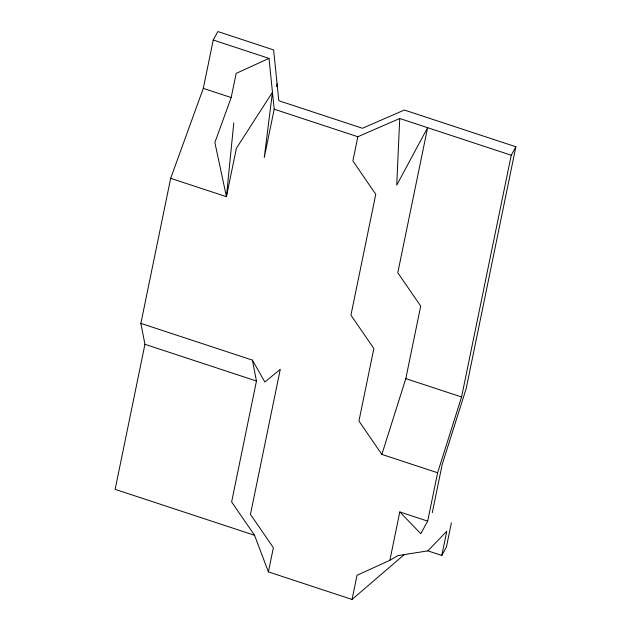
<?xml version="1.0" encoding="UTF-8"?>
<svg xmlns="http://www.w3.org/2000/svg" width="631" height="631" viewBox="0 0 631 631"><rect width="100%" height="100%" fill="white"/><g stroke="black" fill="none" stroke-linecap="round" stroke-linejoin="round"><path stroke-width="0.95" d="M515.866 146.771L511.252 155.234L399.731 118.494L396.725 185.151L427.613 127.675L397.798 272.726L420.711 306.09L405.812 378.616L381.858 454.399L437.622 472.769L427.684 521.119L420.806 533.692L399.802 511.938L389.871 560.289L357.02 575.275L352.051 599.45L268.404 571.891L254.538 535.277L231.624 501.913L256.462 381.037L252.392 360.12L140.863 323.38L170.678 178.328L203.3 88.364L213.239 40.013L217.853 31.55L273.617 49.92L278.807 100.723L362.454 128.274L404.345 110.031L515.866 146.771L466.191 388.522L442.236 464.306L432.298 512.656M233.778 122.95L226.434 196.698L170.678 178.328M276.709 86.707L277.08 83.789M140.863 323.38L144.941 344.297L115.134 489.348L254.538 535.277M231.183 97.553L236.152 73.377L269.003 58.383L274.193 109.187L264.255 157.537L272.458 92.252L236.373 148.348L226.434 196.698L214.871 142.535L231.183 97.553L203.3 88.364M268.404 571.891L273.373 547.716L250.46 514.36L280.274 369.309L264.862 382.031L252.392 360.12M399.731 118.494L357.832 136.746L352.871 160.921L375.776 194.277L350.939 315.153L373.852 348.517L358.944 421.043L381.858 454.399M437.622 472.769L461.569 396.986L511.252 155.234M427.873 550.863L441.81 555.454L446.78 531.278L427.873 550.863L397.893 555.611L389.871 560.289M451.394 522.815L446.432 546.99L441.81 555.454M352.051 599.45L404.353 554.499M213.239 40.013L269.003 58.383M274.193 109.187L357.832 136.746M405.812 378.616L461.569 396.986M144.941 344.297L256.462 381.037M399.802 511.938L427.684 521.119"/></g></svg>
